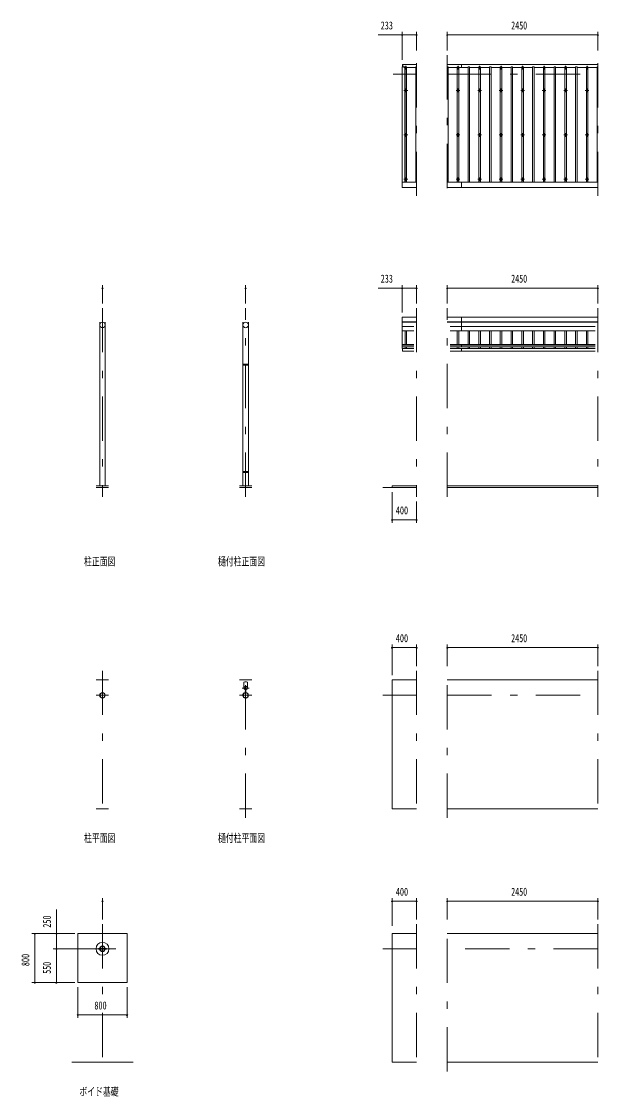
# Model space of a CAD drawing. Units: millimetres, scale not verified. Extents: x -25598 to 25608, y -10130 to 10130.
# Drawn here: x -25598 to -16209, y -8243 to 9246 of the extents above; entities that cross this region are included whole.
import ezdxf
from ezdxf.enums import TextEntityAlignment as Align

# ---------------------------------------------------------------- set-up
doc = ezdxf.new("R2010")
doc.units = ezdxf.units.MM
doc.header["$LTSCALE"] = 60
doc.linetypes.add('USER3', pattern=[24, 12, -5, 2, -5])
for name, color, linetype, lineweight in [('0-2_1-05BOLD', 7, 'Continuous', 18), ('0-3_1-25CENTER', 3, 'USER3', 18), ('0-4_1-45THIN', 4, 'Continuous', 18), ('0-5_1-55DIM', 3, 'Continuous', 18)]:
    doc.layers.add(name, color=color, linetype=linetype, lineweight=lineweight)
doc.styles.add('ＭＳ ゴシック', font='')
doc.styles.get('ＭＳ ゴシック').set_extended_font_data('MS Gothic')

msp = doc.modelspace()

# ---------------------------------------------------------------- linework, layer by layer
at = {"layer": '0-2_1-05BOLD'}
for p, q in [((-19391.98, 8511.15), (-19391.98, 8547.63)), ((-16218.98, 8547.63), (-18668.98, 8547.63)), ((-18438.98, 8547.63), (-18438.98, 8496.14)), ((-19401.98, 6635.07), (-19168.98, 6635.07)), ((-18668.98, 6635.07), (-16218.99, 6635.07)), ((-16218.99, 6547.64), (-18668.98, 6547.64)), ((-18438.98, 6547.64), (-18438.98, 6635.07)), ((-18668.98, 4433.63), (-16218.98, 4433.63)), ((-18438.98, 4433.63), (-18438.98, 4215.44)), ((-24324.71, 1694.63), (-24324.71, 4354.42)), ((-24235.61, 4354.42), (-24235.61, 1694.63)), ((-21994.98, 4354.42), (-21994.98, 3670.63)), ((-21905.88, 3670.63), (-21905.88, 4354.42)), ((-19168.98, 4358.49), (-19401.98, 4358.49)), ((-19401.98, 4354.42), (-19168.98, 4354.42)), ((-19213.53, 4284.93), (-19401.98, 4284.93)), ((-19401.98, 4215.44), (-19213.53, 4215.44)), ((-16218.98, 4358.49), (-18668.98, 4358.49)), ((-18668.98, 4354.42), (-16218.98, 4354.42)), ((-16263.53, 4284.93), (-18624.43, 4284.93)), ((-18624.43, 4215.44), (-16263.53, 4215.44)), ((-19213.53, 3993.82), (-19401.98, 3993.82)), ((-19401.98, 3983.39), (-19213.53, 3983.39)), ((-19213.53, 3953.78), (-19401.98, 3953.78)), ((-19401.98, 3924.87), (-19396.98, 3924.87)), ((-19213.53, 3927.45), (-19396.98, 3927.45)), ((-16263.53, 3993.82), (-18624.43, 3993.82)), ((-18624.43, 3983.39), (-16263.53, 3983.39)), ((-16263.53, 3953.78), (-18624.43, 3953.78)), ((-18624.43, 3927.45), (-16263.53, 3927.45)), ((-16263.53, 3882.46), (-18624.43, 3882.46)), ((-18438.98, 3953.78), (-18438.98, 3993.82)), ((-18438.98, 3882.46), (-18438.98, 3927.45)), ((-21994.98, 3654.63), (-21994.98, 1923.23)), ((-21953.48, 3670.63), (-21953.48, 3654.63)), ((-21953.48, 3662.63), (-21947.38, 3662.63)), ((-21947.38, 3654.63), (-21947.38, 3670.63)), ((-21905.88, 1923.23), (-21905.88, 3654.63)), ((-21994.98, 1907.23), (-21994.98, 1694.63)), ((-21953.48, 1923.23), (-21953.48, 1907.23)), ((-21953.48, 1915.23), (-21947.38, 1915.23)), ((-21947.38, 1907.23), (-21947.38, 1923.23)), ((-21905.88, 1694.63), (-21905.88, 1907.23)), ((-24180.16, 1694.63), (-24380.16, 1694.63)), ((-24380.16, 1664.63), (-24180.16, 1664.63)), ((-22050.43, 1694.63), (-21850.43, 1694.63)), ((-21850.43, 1664.63), (-22050.43, 1664.63)), ((-19718.98, 1664.63), (-19168.98, 1664.63)), ((-16218.98, 1694.63), (-18668.98, 1694.63)), ((-18668.98, 1664.63), (-16218.98, 1664.63)), ((-24380.16, -1465.37), (-24180.16, -1465.37)), ((-21850.43, -1465.37), (-22050.43, -1465.37)), ((-21977.93, -1587.85), (-21977.93, -1503.27)), ((-21922.93, -1503.27), (-21922.93, -1587.85)), ((-18668.98, -1465.37), (-16218.98, -1465.37)), ((-21955.03, -1626.1), (-21955.03, -1669.45)), ((-21953.43, -1670.92), (-21953.43, -1624.71)), ((-21947.43, -1624.71), (-21947.43, -1670.92)), ((-21945.83, -1669.45), (-21945.83, -1626.1)), ((-24180.16, -3560.37), (-24380.16, -3560.37)), ((-22050.43, -3560.37), (-21850.43, -3560.37)), ((-16218.98, -3560.37), (-18668.98, -3560.37)), ((-16218.98, -5590.36), (-18668.98, -5590.36)), ((-24345.16, -5833.86), (-24324.24, -5833.86)), ((-24319.98, -5833.86), (-24240.34, -5833.86)), ((-24240.34, -5846.86), (-24319.98, -5846.86)), ((-24780.16, -7685.36), (-23780.16, -7685.36)), ((-18668.98, -7685.36), (-16218.98, -7685.36))]:
    msp.add_line(p, q, dxfattribs=at)
for points in [[(-19401.98, 8511.15), (-19361.98, 8511.15), (-19361.98, 6635.07)], [(-19168.98, 6547.64), (-19401.98, 6547.64), (-19401.98, 8511.15)], [(-19168.98, 8547.63), (-19396.98, 8547.63), (-19396.98, 8511.15)], [(-19401.98, 3924.87), (-19401.98, 4433.63), (-19168.98, 4433.63)], [(-19396.98, 3927.45), (-19396.98, 3882.46), (-19213.53, 3882.46)], [(-19168.98, 1694.63), (-19568.98, 1694.63), (-19568.98, 1664.63)], [(-19168.98, -3560.37), (-19568.98, -3560.37), (-19568.98, -1465.37), (-19168.98, -1465.37)], [(-19168.98, -5590.36), (-19568.97, -5590.36), (-19568.97, -7685.36), (-19168.98, -7685.36)], [(-24324.24, -5846.86), (-24345.16, -5846.86), (-24345.16, -5833.86)], [(-24236.09, -5833.86), (-24215.16, -5833.86), (-24215.16, -5846.86), (-24236.09, -5846.86)]]:
    msp.add_lwpolyline(points, dxfattribs=at)
for points in [[(-21904.28, 3654.63), (-21904.28, 3670.63), (-21996.57, 3670.63), (-21996.57, 3654.63)], [(-21904.28, 1923.23), (-21904.28, 1907.23), (-21996.57, 1907.23), (-21996.57, 1923.23)], [(-24680.16, -5590.36), (-24680.16, -6390.36), (-23880.16, -6390.36), (-23880.16, -5590.36)]]:
    msp.add_lwpolyline(points, close=True, dxfattribs=at)
for centre, radius in [((-19343.98, 8124.13), 10), ((-18493.98, 8124.13), 10), ((-18143.98, 8124.13), 10), ((-17793.98, 8124.13), 10), ((-17443.98, 8124.13), 10), ((-17093.98, 8124.13), 10), ((-16743.98, 8124.13), 10), ((-16393.98, 8124.13), 10), ((-19343.98, 7402.47), 10), ((-18493.98, 7402.47), 10), ((-18143.98, 7402.47), 10), ((-17793.98, 7402.47), 10), ((-17443.98, 7402.47), 10), ((-17093.98, 7402.47), 10), ((-16743.98, 7402.47), 10), ((-16393.98, 7402.47), 10), ((-19343.98, 6680.81), 10), ((-18493.98, 6680.81), 10), ((-18143.98, 6680.81), 10), ((-17793.98, 6680.81), 10), ((-17443.98, 6680.81), 10), ((-17093.98, 6680.81), 10), ((-16743.98, 6680.81), 10), ((-16393.98, 6680.81), 10), ((-24280.16, 4309.87), 44.55), ((-21950.43, 4309.87), 44.55), ((-21950.43, -1597.37), 27.5), ((-21950.43, -1566.02), 2.25), ((-24280.16, -1715.37), 44.55), ((-24280.16, -1715.37), 40.35), ((-21950.43, -1715.37), 44.55), ((-21950.43, -1715.37), 40.35), ((-21950.43, -1763.77), 2.25), ((-24280.16, -5840.36), 105), ((-24280.16, -5840.36), 44.55), ((-24280.16, -5840.36), 40.35)]:
    msp.add_circle(centre, radius, dxfattribs=at)
for centre, radius, start, end in [((-19343.98, 8486.18), 14.5, 46.39838, 133.60162), ((-19343.98, 8507.18), 14.5, 226.3961, 313.6039), ((-18493.98, 8486.18), 14.5, 46.39838, 133.60162), ((-18493.98, 8507.18), 14.5, 226.3961, 313.6039), ((-18143.98, 8486.18), 14.5, 46.39838, 133.60162), ((-18143.98, 8507.18), 14.5, 226.3961, 313.6039), ((-17793.98, 8486.18), 14.5, 46.39838, 133.60162), ((-17793.98, 8507.18), 14.5, 226.3961, 313.6039), ((-17443.98, 8486.18), 14.5, 46.39838, 133.60162), ((-17443.98, 8507.18), 14.5, 226.3961, 313.6039), ((-17093.98, 8486.18), 14.5, 46.39838, 133.60162), ((-17093.98, 8507.18), 14.5, 226.3961, 313.6039), ((-16743.98, 8486.18), 14.5, 46.39838, 133.60162), ((-16743.98, 8507.18), 14.5, 226.3961, 313.6039), ((-16393.98, 8486.18), 14.5, 46.39838, 133.60162), ((-16393.98, 8507.18), 14.5, 226.3961, 313.6039), ((-24280.16, 4309.18), 44.55, 180, 0), ((-21950.43, 4309.18), 44.55, 180, 0), ((-21950.43, -1597.37), 29.1, 90, 260.90512), ((-21950.43, -1538.76), 44.9, 52.23546, 127.76454), ((-21950.43, -1614.77), 44.9, 109.58864, 127.76454), ((-21950.43, -1566.02), 3.85, 270, 218.65778), ((-21950.43, -1597.37), 29.1, 279.09488, 84.06984), ((-21950.43, -1614.77), 44.9, 52.23546, 70.41136), ((-21950.43, -1715.37), 46.15, 95.72713, 270.00108), ((-21950.43, -1715.37), 46.15, 273.78915, 84.28163), ((-21950.43, -1763.77), 3.85, 142.09248, 90)]:
    msp.add_arc(centre, radius, start, end, dxfattribs=at)
at = {"layer": '0-3_1-25CENTER'}
for p, q in [((-19168.98, 6407.63), (-19168.98, 8697.63)), ((-18668.98, 8697.63), (-18668.98, 6407.63)), ((-16218.98, 6407.63), (-16218.98, 8697.63)), ((-19373.98, 8496.68), (-19313.98, 8496.68)), ((-19343.98, 8526.68), (-19343.98, 8466.68)), ((-18463.98, 8496.68), (-18523.98, 8496.68)), ((-18493.98, 8526.68), (-18493.98, 8466.68)), ((-18113.98, 8496.68), (-18173.98, 8496.68)), ((-18143.98, 8526.68), (-18143.98, 8466.68)), ((-17763.98, 8496.68), (-17823.98, 8496.68)), ((-17793.98, 8526.68), (-17793.98, 8466.68)), ((-17413.98, 8496.68), (-17473.98, 8496.68)), ((-17443.98, 8526.68), (-17443.98, 8466.68)), ((-17063.98, 8496.68), (-17123.98, 8496.68)), ((-17093.98, 8466.68), (-17093.98, 8526.68)), ((-16713.98, 8496.68), (-16773.98, 8496.68)), ((-16743.98, 8526.68), (-16743.98, 8466.68)), ((-16363.98, 8496.68), (-16423.98, 8496.68)), ((-16393.98, 8466.68), (-16393.98, 8526.68)), ((-19168.98, 8391.64), (-19548.98, 8391.64)), ((-18668.98, 8391.64), (-16218.98, 8391.64)), ((-19373.98, 8124.13), (-19313.98, 8124.13)), ((-19343.98, 8154.13), (-19343.98, 8094.14)), ((-18463.98, 8124.13), (-18523.98, 8124.13)), ((-18493.98, 8154.13), (-18493.98, 8094.14)), ((-18173.98, 8124.13), (-18113.98, 8124.13)), ((-18143.98, 8094.14), (-18143.98, 8154.13)), ((-17823.98, 8124.13), (-17763.98, 8124.13)), ((-17793.98, 8154.13), (-17793.98, 8094.14)), ((-17473.98, 8124.13), (-17413.98, 8124.13)), ((-17443.98, 8154.13), (-17443.98, 8094.14)), ((-17123.98, 8124.13), (-17063.98, 8124.13)), ((-17093.98, 8154.13), (-17093.98, 8094.14)), ((-16773.98, 8124.13), (-16713.98, 8124.13)), ((-16743.98, 8094.14), (-16743.98, 8154.13)), ((-16423.98, 8124.13), (-16363.98, 8124.13)), ((-16393.98, 8154.13), (-16393.98, 8094.14)), ((-19373.98, 7402.47), (-19313.98, 7402.47)), ((-19343.98, 7432.47), (-19343.98, 7372.47)), ((-18523.98, 7402.47), (-18463.98, 7402.47)), ((-18493.98, 7372.47), (-18493.98, 7432.47)), ((-18113.98, 7402.47), (-18173.98, 7402.47)), ((-18143.98, 7432.47), (-18143.98, 7372.47)), ((-17763.98, 7402.47), (-17823.98, 7402.47)), ((-17793.98, 7372.47), (-17793.98, 7432.47)), ((-17413.98, 7402.47), (-17473.98, 7402.47)), ((-17443.98, 7432.47), (-17443.98, 7372.47)), ((-17063.98, 7402.47), (-17123.98, 7402.47)), ((-17093.98, 7372.47), (-17093.98, 7432.47)), ((-16713.98, 7402.47), (-16773.98, 7402.47)), ((-16743.98, 7432.47), (-16743.98, 7372.47)), ((-16363.98, 7402.47), (-16423.98, 7402.47)), ((-16393.98, 7372.47), (-16393.98, 7432.47)), ((-19313.98, 6680.81), (-19373.98, 6680.81)), ((-19343.98, 6710.81), (-19343.98, 6650.81)), ((-18523.98, 6680.81), (-18463.98, 6680.81)), ((-18493.98, 6650.81), (-18493.98, 6710.81)), ((-18173.98, 6680.81), (-18113.98, 6680.81)), ((-18143.98, 6710.81), (-18143.98, 6650.81)), ((-17823.98, 6680.81), (-17763.98, 6680.81)), ((-17793.98, 6710.81), (-17793.98, 6650.81)), ((-17473.98, 6680.81), (-17413.98, 6680.81)), ((-17443.98, 6650.81), (-17443.98, 6710.81)), ((-17123.98, 6680.81), (-17063.98, 6680.81)), ((-17093.98, 6710.81), (-17093.98, 6650.81)), ((-16773.98, 6680.81), (-16713.98, 6680.81)), ((-16743.98, 6650.81), (-16743.98, 6710.81)), ((-16423.98, 6680.81), (-16363.98, 6680.81)), ((-16393.98, 6710.81), (-16393.98, 6650.81)), ((-24280.16, 4584.63), (-24280.16, 1514.63)), ((-21950.43, 1514.63), (-21950.43, 4584.63)), ((-19168.98, 4584.63), (-19168.98, 1514.63)), ((-18668.98, 1514.63), (-18668.98, 4584.63)), ((-16218.98, 4584.63), (-16218.98, 1514.63)), ((-24280.16, -1315.37), (-24280.16, -3710.37)), ((-21950.43, -3710.37), (-21950.43, -1315.37)), ((-19168.98, -1315.37), (-19168.98, -3710.37)), ((-18668.98, -3710.37), (-18668.98, -1315.37)), ((-16218.98, -1315.37), (-16218.98, -3710.37)), ((-24180.16, -1715.37), (-24380.16, -1715.37)), ((-22050.43, -1715.37), (-21850.43, -1715.37)), ((-22005.43, -1597.37), (-21895.43, -1597.37)), ((-21939.67, -1647.84), (-21961.19, -1647.84)), ((-19718.98, -1715.37), (-19168.98, -1715.37)), ((-18668.98, -1715.37), (-16218.98, -1715.37)), ((-24280.16, -5440.37), (-24280.16, -7835.36)), ((-19168.98, -5440.37), (-19168.98, -7835.36)), ((-18668.98, -7835.36), (-18668.98, -5440.37)), ((-16218.98, -5440.37), (-16218.98, -7835.36)), ((-24780.16, -5840.36), (-23780.16, -5840.36)), ((-19168.98, -5840.36), (-19718.97, -5840.36)), ((-16218.98, -5840.36), (-18668.98, -5840.36))]:
    msp.add_line(p, q, dxfattribs=at)
at = {"layer": '0-4_1-45THIN'}
for p, q in [((-19356.48, 8496.15), (-19361.98, 8496.15)), ((-19356.48, 8511.15), (-19356.48, 6635.07)), ((-19331.48, 8496.15), (-19181.48, 8496.15)), ((-19181.48, 8511.15), (-19181.48, 6635.07)), ((-19181.48, 8511.15), (-19168.98, 8511.15)), ((-18656.48, 8496.15), (-18506.48, 8496.15)), ((-18506.48, 6635.07), (-18506.48, 8511.15)), ((-18481.48, 8496.15), (-18331.48, 8496.15)), ((-18331.48, 8511.15), (-18331.48, 6635.07)), ((-18306.48, 8496.15), (-18156.48, 8496.15)), ((-18156.48, 8511.15), (-18156.48, 6635.07)), ((-18131.47, 8496.15), (-17981.48, 8496.15)), ((-17981.48, 8511.15), (-17981.48, 6635.07)), ((-17956.48, 8496.15), (-17806.48, 8496.15)), ((-17806.48, 6635.07), (-17806.48, 8511.15)), ((-17781.47, 8496.15), (-17631.48, 8496.15)), ((-17631.48, 8511.15), (-17631.48, 6635.07)), ((-17606.48, 8496.15), (-17456.47, 8496.15)), ((-17456.48, 6635.07), (-17456.48, 8511.15)), ((-17431.48, 8496.15), (-17281.48, 8496.15)), ((-17281.48, 6635.07), (-17281.48, 8511.15)), ((-17256.48, 8496.15), (-17106.48, 8496.15)), ((-17106.48, 6635.07), (-17106.48, 8511.15)), ((-17081.48, 8496.15), (-16931.48, 8496.15)), ((-16931.48, 8511.15), (-16931.48, 6635.07)), ((-16906.48, 8496.15), (-16756.47, 8496.15)), ((-16756.47, 8511.15), (-16756.47, 6635.07)), ((-16731.48, 8496.15), (-16581.48, 8496.15)), ((-16581.48, 6635.07), (-16581.48, 8511.15)), ((-16556.48, 8496.15), (-16406.48, 8496.15)), ((-16406.48, 8511.15), (-16406.48, 6635.07)), ((-16381.48, 8496.15), (-16231.48, 8496.15)), ((-16231.48, 8511.15), (-16231.48, 6635.07)), ((-16231.48, 8511.15), (-16218.98, 8511.15)), ((-19356.48, 3993.82), (-19356.48, 4215.44)), ((-19331.48, 4215.44), (-19331.48, 3993.82)), ((-18506.47, 4215.44), (-18506.47, 3993.82)), ((-18481.48, 3993.82), (-18481.48, 4215.44)), ((-18331.48, 3993.82), (-18331.48, 4215.44)), ((-18306.48, 4215.44), (-18306.48, 3993.82)), ((-18156.47, 4215.44), (-18156.47, 3993.82)), ((-18131.47, 3993.82), (-18131.47, 4215.44)), ((-17981.47, 3993.82), (-17981.47, 4215.44)), ((-17956.47, 4215.44), (-17956.47, 3993.82)), ((-17806.47, 4215.44), (-17806.47, 3993.82)), ((-17781.47, 3993.82), (-17781.47, 4215.44)), ((-17631.47, 3993.82), (-17631.47, 4215.44)), ((-17606.47, 4215.44), (-17606.47, 3993.82)), ((-17456.47, 4215.44), (-17456.47, 3993.82)), ((-17431.47, 3993.82), (-17431.47, 4215.44)), ((-17281.48, 3993.82), (-17281.48, 4215.44)), ((-17256.47, 4215.44), (-17256.47, 3993.82)), ((-17106.47, 4215.44), (-17106.47, 3993.82)), ((-17081.47, 3993.82), (-17081.47, 4215.44)), ((-16931.47, 3993.82), (-16931.47, 4215.44)), ((-16906.47, 4215.44), (-16906.47, 3993.82)), ((-16756.48, 4215.44), (-16756.48, 3993.82)), ((-16731.48, 3993.82), (-16731.48, 4215.44)), ((-16581.47, 3993.82), (-16581.47, 4215.44)), ((-16556.47, 4215.44), (-16556.47, 3993.82)), ((-16406.48, 4215.44), (-16406.48, 3993.82)), ((-16381.47, 3993.82), (-16381.47, 4215.44)), ((-19356.48, 3927.45), (-19356.48, 3953.78)), ((-19331.48, 3953.78), (-19331.48, 3927.45)), ((-18506.47, 3953.78), (-18506.47, 3927.45)), ((-18481.48, 3927.45), (-18481.48, 3953.78)), ((-18331.48, 3927.45), (-18331.48, 3953.78)), ((-18306.48, 3953.78), (-18306.48, 3927.45)), ((-18156.47, 3953.78), (-18156.47, 3927.45)), ((-18131.47, 3927.45), (-18131.47, 3953.78)), ((-17981.47, 3927.45), (-17981.47, 3953.78)), ((-17956.47, 3953.78), (-17956.47, 3927.45)), ((-17806.47, 3953.78), (-17806.47, 3927.45)), ((-17781.47, 3927.45), (-17781.47, 3953.78)), ((-17631.47, 3927.45), (-17631.47, 3953.78)), ((-17606.47, 3953.78), (-17606.47, 3927.45)), ((-17456.47, 3953.78), (-17456.47, 3927.45)), ((-17431.47, 3927.45), (-17431.47, 3953.78)), ((-17281.48, 3927.45), (-17281.48, 3953.78)), ((-17256.47, 3953.78), (-17256.47, 3927.45)), ((-17106.47, 3953.78), (-17106.47, 3927.45)), ((-17081.47, 3927.45), (-17081.47, 3953.78)), ((-16931.47, 3927.45), (-16931.47, 3953.78)), ((-16906.47, 3953.78), (-16906.47, 3927.45)), ((-16756.48, 3953.78), (-16756.48, 3927.45)), ((-16731.48, 3927.45), (-16731.48, 3953.78)), ((-16581.47, 3927.45), (-16581.47, 3953.78)), ((-16556.47, 3953.78), (-16556.47, 3927.45)), ((-16406.48, 3953.78), (-16406.48, 3927.45)), ((-16381.47, 3927.45), (-16381.47, 3953.78))]:
    msp.add_line(p, q, dxfattribs=at)
for points in [[(-19331.48, 6635.07), (-19331.48, 8511.15), (-19356.48, 8511.15)], [(-18656.48, 6635.07), (-18656.48, 8511.15), (-18668.98, 8511.15)], [(-18506.48, 8511.15), (-18481.48, 8511.15), (-18481.48, 6635.07)], [(-18306.48, 6635.07), (-18306.48, 8511.15), (-18331.48, 8511.15)], [(-18131.47, 6635.07), (-18131.47, 8511.15), (-18156.48, 8511.15)], [(-17956.48, 6635.07), (-17956.48, 8511.15), (-17981.48, 8511.15)], [(-17806.48, 8511.15), (-17781.47, 8511.15), (-17781.47, 6635.07)], [(-17606.48, 6635.07), (-17606.48, 8511.15), (-17631.48, 8511.15)], [(-17456.48, 8511.15), (-17431.48, 8511.15), (-17431.48, 6635.07)], [(-17281.48, 8511.15), (-17256.48, 8511.15), (-17256.48, 6635.07)], [(-17106.48, 8511.15), (-17081.48, 8511.15), (-17081.48, 6635.07)], [(-16906.48, 6635.07), (-16906.48, 8511.15), (-16931.48, 8511.15)], [(-16731.48, 6635.07), (-16731.48, 8511.15), (-16756.47, 8511.15)], [(-16581.48, 8511.15), (-16556.48, 8511.15), (-16556.48, 6635.07)], [(-16381.48, 6635.07), (-16381.48, 8511.15), (-16406.48, 8511.15)]]:
    msp.add_lwpolyline(points, dxfattribs=at)
at = {"layer": '0-5_1-55DIM'}
for p, q in [((-19168.98, 9028.63), (-19794.48, 9028.63)), ((-19391.98, 9028.63), (-19411.98, 9028.63)), ((-19401.98, 9078.64), (-19401.98, 8622.64)), ((-19401.98, 9028.63), (-19168.98, 9028.63)), ((-19158.98, 9028.63), (-19178.98, 9028.63)), ((-19168.98, 8772.64), (-19168.98, 9078.64)), ((-18658.98, 9028.63), (-18678.98, 9028.63)), ((-18668.98, 9078.64), (-18668.98, 8772.64)), ((-18668.98, 9028.63), (-16218.98, 9028.63)), ((-16218.98, 9028.63), (-18668.98, 9028.63)), ((-16208.98, 9028.63), (-16228.98, 9028.63)), ((-16218.98, 8772.64), (-16218.98, 9078.64)), ((-24270.16, 4908.63), (-24290.16, 4908.63)), ((-24280.16, 4958.63), (-24280.16, 4659.63)), ((-21940.43, 4908.63), (-21960.43, 4908.63)), ((-21950.43, 4659.63), (-21950.43, 4958.63)), ((-19168.98, 4908.63), (-19794.48, 4908.63)), ((-19391.98, 4908.63), (-19411.98, 4908.63)), ((-19401.98, 4958.63), (-19401.98, 4509.63)), ((-19401.98, 4908.63), (-19168.98, 4908.63)), ((-19158.98, 4908.63), (-19178.98, 4908.63)), ((-19168.98, 4659.63), (-19168.98, 4958.63)), ((-18658.98, 4908.63), (-18678.98, 4908.63)), ((-18668.98, 4659.63), (-18668.98, 4958.63)), ((-18668.98, 4908.63), (-16218.98, 4908.63)), ((-18668.98, 4908.63), (-16218.98, 4908.63)), ((-16208.98, 4908.63), (-16228.98, 4908.63)), ((-16218.98, 4958.63), (-16218.98, 4659.63)), ((-19568.98, 1089.63), (-19568.98, 1589.63)), ((-19168.98, 1439.63), (-19168.98, 1089.63)), ((-19558.98, 1139.63), (-19578.98, 1139.63)), ((-19568.98, 1139.63), (-19168.98, 1139.63)), ((-19168.98, 1139.63), (-19568.98, 1139.63)), ((-19158.98, 1139.63), (-19178.98, 1139.63)), ((-19558.98, -940.37), (-19578.98, -940.37)), ((-19568.98, -890.37), (-19568.98, -1390.37)), ((-19568.98, -940.37), (-19168.98, -940.37)), ((-19168.98, -940.37), (-19568.98, -940.37)), ((-19158.98, -940.37), (-19178.98, -940.37)), ((-19168.98, -1240.37), (-19168.98, -890.37)), ((-18658.98, -940.37), (-18678.98, -940.37)), ((-18668.98, -1240.37), (-18668.98, -890.37)), ((-18668.98, -940.37), (-16218.98, -940.37)), ((-18668.98, -940.37), (-16218.98, -940.37)), ((-16208.98, -940.37), (-16228.98, -940.37)), ((-16218.98, -890.37), (-16218.98, -1240.37)), ((-24270.16, -5065.36), (-24290.16, -5065.36)), ((-24280.16, -5015.37), (-24280.16, -5365.36)), ((-19558.97, -5065.36), (-19578.97, -5065.36)), ((-19568.97, -5015.37), (-19568.97, -5465.36)), ((-19568.97, -5065.36), (-19168.98, -5065.36)), ((-19568.97, -5065.36), (-19168.98, -5065.36)), ((-19158.98, -5065.36), (-19178.98, -5065.36)), ((-19168.98, -5015.37), (-19168.98, -5365.36)), ((-18658.98, -5065.36), (-18678.98, -5065.36)), ((-18668.98, -5365.36), (-18668.98, -5015.37)), ((-18668.98, -5065.36), (-16218.98, -5065.36)), ((-18668.98, -5065.36), (-16218.98, -5065.36)), ((-16208.98, -5065.36), (-16228.98, -5065.36)), ((-16218.98, -5015.37), (-16218.98, -5365.36)), ((-25030.16, -6390.36), (-25030.16, -5197.86)), ((-25430.16, -5590.37), (-24730.16, -5590.37)), ((-25370.16, -5590.37), (-25390.16, -5590.37)), ((-25380.16, -6390.36), (-25380.16, -5590.37)), ((-25380.16, -6390.36), (-25380.16, -5590.37)), ((-25020.16, -5590.37), (-25040.16, -5590.37)), ((-25030.16, -5840.36), (-25030.16, -5590.37)), ((-24755.15, -5840.36), (-25080.17, -5840.36)), ((-25020.16, -5840.37), (-25040.16, -5840.37)), ((-25030.16, -6390.36), (-25030.16, -5840.36)), ((-24730.16, -6390.36), (-25430.16, -6390.36)), ((-25370.16, -6390.37), (-25390.16, -6390.37)), ((-25020.16, -6390.37), (-25040.16, -6390.37)), ((-24680.16, -6965.36), (-24680.16, -6465.37)), ((-23880.16, -6465.37), (-23880.16, -6965.36)), ((-24670.16, -6915.37), (-24690.16, -6915.37)), ((-24680.16, -6915.36), (-23880.16, -6915.36)), ((-23880.16, -6915.36), (-24680.16, -6915.36)), ((-23870.16, -6915.37), (-23890.16, -6915.37))]:
    msp.add_line(p, q, dxfattribs=at)
for centre in [(-19401.98, 9028.63), (-19168.98, 9028.63), (-18668.98, 9028.63), (-16218.98, 9028.63), (-24280.16, 4908.63), (-21950.43, 4908.63), (-19401.98, 4908.63), (-19168.98, 4908.63), (-18668.98, 4908.63), (-16218.98, 4908.63), (-19568.98, 1139.63), (-19168.98, 1139.63), (-19568.98, -940.37), (-19168.98, -940.37), (-18668.98, -940.37), (-16218.98, -940.37), (-24280.16, -5065.36), (-19568.97, -5065.36), (-19168.98, -5065.36), (-18668.98, -5065.36), (-16218.98, -5065.36), (-25380.16, -5590.37), (-25030.16, -5590.37), (-25030.16, -5840.37), (-25380.16, -6390.37), (-25030.16, -6390.37), (-24680.16, -6915.37), (-23880.16, -6915.37)]:
    msp.add_arc(centre, 10, 180, 0, dxfattribs=at)

# ---------------------------------------------------------------- texts
at = {"layer": '0-5_1-55DIM', "color": 7, "style": 'ＭＳ ゴシック'}
for s, width, p in [('233', 0.65, (-19752.65, 9078.63)), ('2450', 0.7, (-17629.99, 9078.63)), ('233', 0.65, (-19752.65, 4958.63)), ('2450', 0.7, (-17629.99, 4958.63)), ('400', 0.75, (-19506.6, 1189.63)), ('柱正面図', 0.7, (-24580.16, 357.39)), ('樋付柱正面図', 0.7, (-22400.43, 357.39)), ('400', 0.75, (-19506.6, -890.37)), ('2450', 0.7, (-17629.98, -890.37)), ('柱平面図', 0.7, (-24580.16, -4142.6)), ('樋付柱平面図', 0.7, (-22400.43, -4142.6)), ('400', 0.75, (-19506.6, -5015.36)), ('2450', 0.7, (-17629.98, -5015.36)), ('800', 0.75, (-24411.57, -6865.37)), ('ボイド基礎', 0.7, (-24655.16, -8267.6))]:
    msp.add_text(s, height=130.2, dxfattribs=dict(at, width=width)).set_placement(p, align=Align.BOTTOM_LEFT)
for s, width, p in [('250', 0.65, (-25080.16, -5495.95)), ('800', 0.75, (-25430.16, -6121.77)), ('550', 0.7, (-25080.16, -6246.86))]:
    msp.add_text(s, height=130.2, rotation=90, dxfattribs=dict(at, width=width)).set_placement(p, align=Align.BOTTOM_LEFT)

doc.saveas('drawing.dxf')
